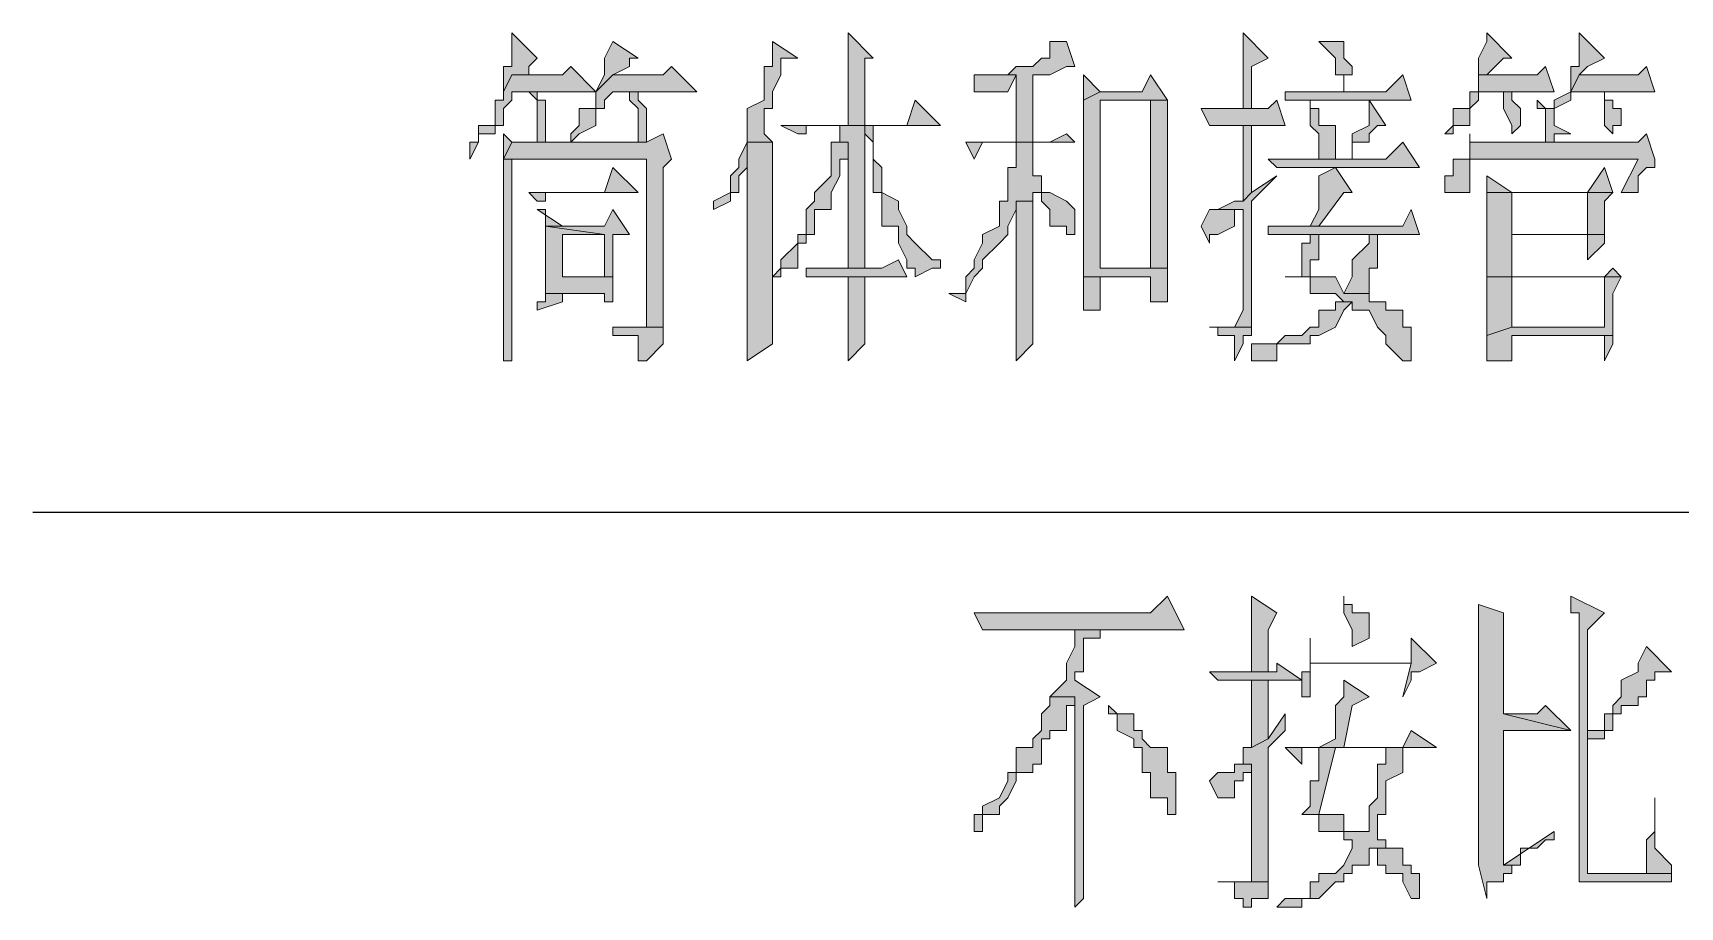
# Model space of a CAD drawing. Header units: millimetres. Extents: x 20 to 821, y 1 to 1134.
# Drawn here: x 305.46 to 340.74, y 102.92 to 121.64 of the extents above; entities that cross this region are included whole.
import ezdxf

# ---------------------------------------------------------------- set-up
doc = ezdxf.new("R2010")
doc.units = ezdxf.units.MM
doc.layers.add('1', color=7, linetype='Continuous')

msp = doc.modelspace()

# ---------------------------------------------------------------- hatches: boundary and pattern name
h = msp.add_hatch(color=0)
h.dxf.hatch_style = 2
h.paths.add_polyline_path([(315.72, 121.641732), (315.72, 120.921732), (315.54, 120.921732), (315.54, 120.381732), (315.72, 120.741732), (316.08, 120.741732), (316.08, 120.921732), (316.26, 121.101732)])
h = msp.add_hatch(color=0)
h.dxf.hatch_style = 2
h.paths.add_polyline_path([(317.88, 121.461732), (317.7, 121.101732), (317.7, 120.741732), (317.52, 120.381732), (317.88, 120.741732), (318.24, 120.921732), (318.24, 121.101732), (318.42, 121.101732)])
h = msp.add_hatch(color=0)
h.dxf.hatch_style = 2
h.paths.add_polyline_path([(321.3, 121.461732), (321.3, 120.921732), (321.12, 120.921732), (321.12, 120.201732), (320.76, 120.021732), (320.76, 119.301732), (320.58, 118.941732), (320.58, 118.761732), (320.4, 118.581732), (320.4, 118.221732), (320.04, 118.041732), (320.04, 117.861732), (320.4, 118.041732), (320.4, 118.221732), (320.58, 118.221732), (320.58, 118.581732), (320.76, 118.761732), (320.76, 119.301732), (321.3, 119.301732), (321.12, 119.481732), (321.12, 120.021732), (321.3, 120.021732), (321.3, 120.381732), (321.48, 120.741732), (321.48, 121.101732), (321.84, 121.101732)])
h = msp.add_hatch(color=0)
h.dxf.hatch_style = 2
h.paths.add_polyline_path([(322.92, 121.641732), (322.92, 119.661732), (323.28, 119.661732), (323.28, 121.101732), (323.46, 121.101732)])
h = msp.add_hatch(color=0)
h.dxf.hatch_style = 2
h.paths.add_polyline_path([(327.6, 121.461732), (327.24, 121.461732), (327.24, 121.101732), (327.06, 121.101732), (326.88, 120.921732), (326.52, 120.921732), (326.34, 120.741732), (325.62, 120.741732), (326.52, 120.741732), (326.52, 119.301732), (326.88, 119.301732), (326.88, 120.741732), (327.06, 120.741732), (327.24, 120.741732), (327.6, 120.921732), (327.78, 120.921732)])
h = msp.add_hatch(color=0)
h.dxf.hatch_style = 2
h.paths.add_polyline_path([(331.38, 121.641732), (331.38, 120.021732), (331.56, 120.021732), (331.56, 120.921732), (331.92, 121.101732)])
h = msp.add_hatch(color=0)
h.dxf.hatch_style = 2
h.paths.add_polyline_path([(333, 121.461732), (333.36, 121.101732), (333.36, 120.741732), (333.54, 120.741732), (333.54, 120.381732), (333.54, 120.741732), (333.72, 120.741732), (333.72, 120.921732), (333.54, 121.101732), (333.54, 121.461732), (333.36, 121.461732)])
h = msp.add_hatch(color=0)
h.dxf.hatch_style = 2
h.paths.add_polyline_path([(336.6, 121.641732), (336.6, 121.461732), (336.42, 121.101732), (336.42, 120.741732), (336.6, 120.741732), (336.96, 121.101732), (337.14, 121.101732)])
h = msp.add_hatch(color=0)
h.dxf.hatch_style = 2
h.paths.add_polyline_path([(338.58, 121.641732), (338.58, 120.921732), (338.4, 120.921732), (338.4, 120.381732), (338.58, 120.741732), (338.76, 120.921732), (339.12, 121.101732)])
h = msp.add_hatch(color=0)
h.dxf.hatch_style = 2
h.paths.add_polyline_path([(316.98, 120.921732), (316.8, 120.741732), (315.72, 120.741732), (315.54, 120.381732), (315.54, 120.201732), (315.36, 120.201732), (315.36, 119.661732), (315, 119.661732), (315, 119.301732), (314.82, 119.301732), (314.82, 118.941732), (315, 119.301732), (315, 119.481732), (315.36, 119.481732), (315.36, 119.661732), (315.54, 119.661732), (315.54, 120.021732), (315.72, 120.201732), (315.72, 120.381732), (317.52, 120.381732)])
h = msp.add_hatch(color=0)
h.dxf.hatch_style = 2
h.paths.add_polyline_path([(319.14, 120.921732), (318.96, 120.741732), (317.88, 120.741732), (317.52, 120.381732), (317.52, 120.021732), (317.16, 120.021732), (317.16, 119.661732), (316.98, 119.481732), (316.98, 119.301732), (317.16, 119.481732), (317.52, 119.661732), (317.52, 120.021732), (317.7, 120.021732), (317.7, 120.201732), (317.88, 120.381732), (318.24, 120.381732), (319.68, 120.381732)])
h = msp.add_hatch(color=0)
h.dxf.hatch_style = 2
h.paths.add_polyline_path([(325.62, 120.741732), (325.62, 120.381732), (325.8, 120.381732), (326.34, 120.381732), (326.52, 120.741732)])
h = msp.add_hatch(color=0)
h.dxf.hatch_style = 2
h.paths.add_polyline_path([(327.96, 120.741732), (327.96, 120.201732), (328.32, 120.381732)])
h = msp.add_hatch(color=0)
h.dxf.hatch_style = 2
h.paths.add_polyline_path([(329.4, 120.741732), (329.22, 120.381732), (328.32, 120.381732), (327.96, 120.201732), (327.96, 116.781732), (327.96, 116.601732), (327.96, 116.421732), (329.4, 116.421732), (329.4, 115.881732), (329.76, 115.881732), (329.76, 116.601732), (328.32, 116.601732), (328.32, 120.201732), (329.4, 120.201732), (329.76, 120.201732)])
h = msp.add_hatch(color=0)
h.dxf.hatch_style = 2
h.paths.add_polyline_path([(334.8, 120.741732), (334.44, 120.381732), (332.28, 120.381732), (332.28, 120.201732), (334.98, 120.201732)])
h = msp.add_hatch(color=0)
h.dxf.hatch_style = 2
h.paths.add_polyline_path([(337.86, 120.921732), (337.68, 120.741732), (336.42, 120.741732), (336.42, 120.381732), (336.24, 120.381732), (336.24, 120.201732), (336.24, 120.021732), (335.88, 120.021732), (335.88, 119.661732), (335.7, 119.481732), (335.88, 119.481732), (335.88, 119.661732), (336.24, 119.661732), (336.24, 120.021732), (336.42, 120.201732), (336.42, 120.381732), (336.6, 120.381732), (338.04, 120.381732)])
h = msp.add_hatch(color=0)
h.dxf.hatch_style = 2
h.paths.add_polyline_path([(340.02, 120.921732), (339.84, 120.741732), (338.58, 120.741732), (338.4, 120.381732), (338.04, 120.201732), (338.04, 120.021732), (338.4, 120.201732), (338.4, 120.381732), (338.58, 120.381732), (340.2, 120.381732)])
h = msp.add_hatch(color=0)
h.dxf.hatch_style = 2
h.paths.add_polyline_path([(316.26, 120.381732), (316.08, 120.381732), (316.26, 120.201732), (316.26, 119.301732), (316.44, 119.301732), (316.44, 120.201732), (316.26, 120.201732)])
h = msp.add_hatch(color=0)
h.dxf.hatch_style = 2
h.paths.add_polyline_path([(318.24, 120.381732), (318.24, 120.201732), (318.42, 120.021732), (318.42, 119.301732), (318.6, 119.301732), (318.6, 120.021732), (318.42, 120.201732), (318.42, 120.381732)])
h = msp.add_hatch(color=0)
h.dxf.hatch_style = 2
h.paths.add_polyline_path([(336.96, 120.381732), (336.96, 120.021732), (337.14, 119.661732), (337.14, 119.481732), (337.32, 119.661732), (337.32, 120.021732), (337.14, 120.201732), (337.14, 120.381732)])
h = msp.add_hatch(color=0)
h.dxf.hatch_style = 2
h.paths.add_polyline_path([(339.12, 120.381732), (338.76, 120.381732), (339.12, 120.381732), (339.12, 119.661732), (339.3, 119.481732), (339.3, 119.661732), (339.48, 119.661732), (339.48, 120.021732), (339.3, 120.021732), (339.3, 120.201732), (339.12, 120.201732)])
h = msp.add_hatch(color=0)
h.dxf.hatch_style = 2
h.paths.add_polyline_path([(324.36, 120.201732), (324.18, 119.661732), (321.48, 119.661732), (321.84, 119.481732), (322.02, 119.481732), (322.02, 119.661732), (324.9, 119.661732)])
h = msp.add_hatch(color=0)
h.dxf.hatch_style = 2
h.paths.add_polyline_path([(329.76, 120.201732), (329.4, 120.201732), (329.4, 116.601732), (328.32, 116.601732), (329.76, 116.601732)])
h = msp.add_hatch(color=0)
h.dxf.hatch_style = 2
h.paths.add_polyline_path([(332.1, 120.201732), (331.92, 120.021732), (330.48, 120.021732), (330.66, 119.661732), (332.28, 119.661732)])
h = msp.add_hatch(color=0)
h.dxf.hatch_style = 2
h.paths.add_polyline_path([(332.82, 120.201732), (332.82, 119.661732), (333, 119.481732), (333, 118.941732), (333.36, 118.941732), (333.36, 119.661732), (333, 119.661732), (333, 120.021732), (332.82, 120.021732)])
h = msp.add_hatch(color=0)
h.dxf.hatch_style = 2
h.paths.add_polyline_path([(334.08, 120.201732), (334.08, 119.661732), (333.72, 119.481732), (333.72, 118.941732), (333.54, 118.941732), (333.72, 118.941732), (333.72, 119.301732), (334.08, 119.301732), (334.08, 119.481732), (334.26, 119.661732), (334.44, 119.661732)])
h = msp.add_hatch(color=0)
h.dxf.hatch_style = 2
h.paths.add_polyline_path([(337.68, 120.201732), (337.68, 120.021732), (337.86, 120.021732), (337.86, 119.301732), (338.04, 119.301732), (338.04, 119.481732), (338.4, 119.481732), (338.04, 119.661732), (338.04, 120.021732), (337.86, 120.021732)])
h = msp.add_hatch(color=0)
h.dxf.hatch_style = 2
h.paths.add_polyline_path([(323.28, 119.661732), (322.74, 119.661732), (322.74, 119.481732), (322.74, 119.301732), (322.92, 119.301732), (322.92, 116.601732), (323.28, 116.601732)])
h = msp.add_hatch(color=0)
h.dxf.hatch_style = 2
h.paths.add_polyline_path([(323.46, 119.661732), (323.28, 119.661732), (323.28, 119.481732), (323.46, 119.301732), (323.46, 118.221732), (323.64, 118.221732), (323.64, 117.501732), (324, 117.501732), (324, 117.141732), (324.18, 116.781732), (324.18, 116.601732), (324.36, 116.601732), (324.36, 116.421732), (324.72, 116.601732), (324.9, 116.601732), (324.9, 116.781732), (324.72, 116.781732), (324.36, 117.141732), (324.18, 117.321732), (324.18, 117.501732), (324, 117.861732), (324, 118.041732), (323.64, 118.221732), (323.64, 118.761732), (323.46, 118.941732)])
h = msp.add_hatch(color=0)
h.dxf.hatch_style = 2
h.paths.add_polyline_path([(331.56, 119.661732), (331.38, 119.661732), (331.38, 118.041732), (331.56, 118.221732)])
h = msp.add_hatch(color=0)
h.dxf.hatch_style = 2
h.paths.add_polyline_path([(315.54, 119.481732), (315.54, 118.941732), (315.72, 119.301732)])
h = msp.add_hatch(color=0)
h.dxf.hatch_style = 2
h.paths.add_polyline_path([(318.96, 119.481732), (318.6, 119.301732), (315.72, 119.301732), (315.54, 118.941732), (318.6, 118.941732), (318.6, 115.701732), (318.6, 115.341732), (318.42, 115.341732), (318.96, 115.341732), (318.96, 118.761732), (319.14, 118.941732)])
h = msp.add_hatch(color=0)
h.dxf.hatch_style = 2
h.paths.add_polyline_path([(321.3, 119.301732), (320.76, 119.301732), (320.76, 116.061732), (320.76, 114.621732), (321.3, 114.981732)])
h = msp.add_hatch(color=0)
h.dxf.hatch_style = 2
h.paths.add_polyline_path([(322.74, 119.301732), (322.56, 119.301732), (322.56, 118.941732), (322.56, 118.581732), (322.2, 118.221732), (322.2, 118.041732), (322.02, 117.861732), (322.02, 117.321732), (321.84, 117.321732), (321.84, 117.141732), (321.48, 116.781732), (321.48, 116.601732), (321.3, 116.421732), (321.48, 116.421732), (321.48, 116.601732), (321.84, 116.601732), (321.84, 117.141732), (322.02, 117.141732), (322.02, 117.321732), (322.2, 117.321732), (322.2, 117.861732), (322.56, 117.861732), (322.56, 118.221732), (322.74, 118.581732), (322.74, 118.941732), (322.92, 118.941732), (322.92, 119.301732)])
h = msp.add_hatch(color=0)
h.dxf.hatch_style = 2
h.paths.add_polyline_path([(326.88, 119.301732), (326.52, 119.301732), (326.52, 118.941732), (326.52, 118.761732), (326.34, 118.761732), (326.34, 118.041732), (326.16, 118.041732), (326.16, 117.501732), (325.8, 117.321732), (325.8, 117.141732), (325.62, 116.781732), (325.62, 116.601732), (325.44, 116.421732), (325.44, 116.061732), (325.08, 116.061732), (325.44, 115.881732), (325.44, 116.061732), (325.62, 116.421732), (325.8, 116.601732), (325.8, 116.781732), (326.16, 117.141732), (326.34, 117.321732), (326.34, 117.501732), (326.52, 117.861732), (326.52, 118.041732), (326.88, 118.041732), (326.88, 118.221732), (327.06, 118.221732), (327.06, 118.581732), (326.88, 118.581732)])
h = msp.add_hatch(color=0)
h.dxf.hatch_style = 2
h.paths.add_polyline_path([(327.6, 119.481732), (327.24, 119.301732), (325.44, 119.301732), (325.62, 118.941732), (325.8, 119.301732), (327.78, 119.301732)])
h = msp.add_hatch(color=0)
h.dxf.hatch_style = 2
h.paths.add_polyline_path([(334.8, 119.301732), (334.44, 118.941732), (331.92, 118.941732), (332.1, 118.761732), (335.16, 118.761732)])
h = msp.add_hatch(color=0)
h.dxf.hatch_style = 2
h.paths.add_polyline_path([(336.24, 119.481732), (336.24, 118.941732), (336.24, 119.301732)])
h = msp.add_hatch(color=0)
h.dxf.hatch_style = 2
h.paths.add_polyline_path([(340.02, 119.481732), (339.84, 119.301732), (336.24, 119.301732), (336.24, 118.941732), (339.84, 118.941732), (339.48, 118.221732), (339.84, 118.221732), (339.84, 118.581732), (340.02, 118.761732), (340.2, 118.761732), (340.2, 118.941732)])
h = msp.add_hatch(color=0)
h.dxf.hatch_style = 2
h.paths.add_polyline_path([(315.54, 118.941732), (315.54, 114.621732), (315.72, 114.621732), (315.72, 118.941732), (318.6, 118.941732)])
h = msp.add_hatch(color=0)
h.dxf.hatch_style = 2
h.paths.add_polyline_path([(336.24, 118.941732), (335.88, 118.941732), (335.88, 118.761732), (335.88, 118.581732), (335.7, 118.581732), (335.7, 118.221732), (335.88, 118.221732), (336.24, 118.221732), (336.24, 118.581732), (336.24, 118.941732), (339.84, 118.941732)])
h = msp.add_hatch(color=0)
h.dxf.hatch_style = 2
h.paths.add_polyline_path([(317.88, 118.761732), (317.7, 118.221732), (316.08, 118.221732), (316.26, 118.041732), (316.44, 118.041732), (316.44, 118.221732), (318.42, 118.221732)])
h = msp.add_hatch(color=0)
h.dxf.hatch_style = 2
h.paths.add_polyline_path([(332.1, 118.581732), (331.56, 118.221732), (331.38, 118.041732), (331.2, 118.041732), (330.84, 117.861732), (330.66, 117.861732), (331.38, 117.861732), (331.38, 115.701732), (331.2, 115.341732), (331.56, 115.341732), (331.56, 115.701732), (331.56, 118.041732)])
h = msp.add_hatch(color=0)
h.dxf.hatch_style = 2
h.paths.add_polyline_path([(333.36, 118.761732), (333, 118.581732), (333, 117.861732), (332.82, 117.501732), (333, 117.501732), (333.54, 118.221732), (333.72, 118.221732)])
h = msp.add_hatch(color=0)
h.dxf.hatch_style = 2
h.paths.add_polyline_path([(339.12, 118.761732), (338.76, 118.221732), (336.6, 118.221732), (336.6, 118.041732), (336.6, 116.421732), (339.12, 116.421732), (339.12, 115.341732), (337.14, 115.341732), (336.6, 115.161732), (336.6, 114.621732), (337.14, 114.621732), (337.14, 115.161732), (339.12, 115.161732), (339.3, 115.161732), (339.3, 115.341732), (339.3, 116.061732), (339.48, 116.421732), (337.14, 116.421732), (337.14, 117.321732), (339.12, 117.321732), (337.14, 117.321732), (337.14, 118.221732), (338.76, 118.221732), (339.3, 118.221732)])
h = msp.add_hatch(color=0)
h.dxf.hatch_style = 2
h.paths.add_polyline_path([(336.6, 118.581732), (336.6, 118.221732), (337.14, 118.221732)])
h = msp.add_hatch(color=0)
h.dxf.hatch_style = 2
h.paths.add_polyline_path([(327.06, 118.221732), (326.88, 118.221732), (327.06, 118.221732), (327.06, 118.041732), (327.24, 117.861732), (327.24, 117.501732), (327.6, 117.501732), (327.6, 117.321732), (327.78, 117.321732), (327.78, 117.861732), (327.6, 118.041732), (327.24, 118.221732)])
h = msp.add_hatch(color=0)
h.dxf.hatch_style = 2
h.paths.add_polyline_path([(339.3, 118.221732), (338.76, 118.221732), (338.76, 117.321732), (337.14, 117.321732), (339.12, 117.321732), (339.12, 118.041732)])
h = msp.add_hatch(color=0)
h.dxf.hatch_style = 2
h.paths.add_polyline_path([(316.26, 117.861732), (316.44, 117.861732), (316.44, 117.501732), (316.8, 117.501732)])
h = msp.add_hatch(color=0)
h.dxf.hatch_style = 2
h.paths.add_polyline_path([(317.88, 117.861732), (317.7, 117.501732), (316.44, 117.501732), (317.7, 117.321732), (317.7, 116.421732), (316.8, 116.421732), (317.88, 116.421732), (317.88, 117.321732), (318.24, 117.321732)])
h = msp.add_hatch(color=0)
h.dxf.hatch_style = 2
h.paths.add_polyline_path([(326.88, 118.041732), (326.52, 118.041732), (326.52, 117.861732), (326.52, 114.621732), (326.88, 114.981732), (326.88, 115.161732), (326.88, 115.341732)])
h = msp.add_hatch(color=0)
h.dxf.hatch_style = 2
h.paths.add_polyline_path([(330.66, 117.861732), (330.48, 117.501732), (330.66, 117.141732), (330.66, 117.321732), (330.84, 117.321732), (331.2, 117.501732), (331.2, 117.861732), (331.38, 117.861732)])
h = msp.add_hatch(color=0)
h.dxf.hatch_style = 2
h.paths.add_polyline_path([(334.98, 117.861732), (334.8, 117.501732), (331.92, 117.501732), (331.92, 117.321732), (335.16, 117.321732)])
h = msp.add_hatch(color=0)
h.dxf.hatch_style = 2
h.paths.add_polyline_path([(316.44, 117.501732), (316.44, 116.061732), (317.7, 116.061732), (317.7, 115.881732), (317.88, 115.881732), (317.88, 116.421732), (316.8, 116.421732), (316.8, 117.321732), (317.7, 117.321732)])
h = msp.add_hatch(color=0)
h.dxf.hatch_style = 2
h.paths.add_polyline_path([(332.82, 117.321732), (332.82, 117.141732), (332.64, 117.141732), (332.64, 116.421732), (332.28, 116.421732), (332.82, 116.421732), (332.82, 116.061732), (333.36, 116.061732), (333.54, 115.881732), (333.36, 115.881732), (333.72, 115.881732), (333.72, 115.701732), (334.08, 115.701732), (334.26, 115.341732), (334.44, 115.161732), (334.44, 114.981732), (334.8, 114.621732), (334.98, 114.621732), (334.98, 114.981732), (334.98, 115.341732), (334.8, 115.341732), (334.8, 115.701732), (334.44, 115.701732), (334.44, 115.881732), (334.26, 115.881732), (334.08, 115.881732), (334.08, 116.061732), (333.72, 116.061732), (334.08, 116.061732), (333.54, 116.061732), (333.36, 116.421732), (332.82, 116.421732), (332.82, 116.601732), (332.82, 116.781732), (333, 116.781732), (333, 117.321732), (334.08, 117.321732)])
h = msp.add_hatch(color=0)
h.dxf.hatch_style = 2
h.paths.add_polyline_path([(334.26, 117.321732), (332.82, 117.321732), (334.08, 117.321732), (334.08, 117.141732), (333.72, 116.781732), (333.72, 116.421732), (333.54, 116.061732), (334.08, 116.061732), (334.08, 116.421732), (334.08, 116.601732), (334.26, 116.601732)])
h = msp.add_hatch(color=0)
h.dxf.hatch_style = 2
h.paths.add_polyline_path([(339.12, 117.321732), (338.76, 117.321732), (338.76, 116.781732), (339.12, 117.141732)])
h = msp.add_hatch(color=0)
h.dxf.hatch_style = 2
h.paths.add_polyline_path([(324, 116.781732), (323.64, 116.601732), (322.02, 116.601732), (322.02, 116.421732), (324.18, 116.421732)])
h = msp.add_hatch(color=0)
h.dxf.hatch_style = 2
h.paths.add_polyline_path([(339.3, 116.601732), (339.12, 116.421732), (337.14, 116.421732), (339.48, 116.421732)])
h = msp.add_hatch(color=0)
h.dxf.hatch_style = 2
h.paths.add_polyline_path([(323.28, 116.421732), (322.92, 116.421732), (322.92, 116.061732), (322.92, 114.621732), (323.28, 114.981732)])
h = msp.add_hatch(color=0)
h.dxf.hatch_style = 2
h.paths.add_polyline_path([(327.96, 116.421732), (327.96, 115.701732), (328.32, 115.701732), (328.32, 116.421732), (329.4, 116.421732)])
h = msp.add_hatch(color=0)
h.dxf.hatch_style = 2
h.paths.add_polyline_path([(336.6, 116.421732), (336.6, 115.161732), (337.14, 115.341732), (337.14, 116.421732), (339.12, 116.421732)])
h = msp.add_hatch(color=0)
h.dxf.hatch_style = 2
h.paths.add_polyline_path([(316.44, 116.061732), (316.44, 115.881732), (316.26, 115.881732), (316.26, 115.701732), (316.8, 115.881732), (316.8, 116.061732), (317.7, 116.061732)])
h = msp.add_hatch(color=0)
h.dxf.hatch_style = 2
h.paths.add_polyline_path([(333.36, 115.881732), (333.36, 115.701732), (333, 115.701732), (333, 115.341732), (332.82, 115.341732), (332.64, 115.161732), (332.28, 115.161732), (332.1, 114.981732), (331.56, 114.981732), (331.56, 114.621732), (332.1, 114.621732), (332.1, 114.981732), (332.28, 114.981732), (332.64, 114.981732), (332.82, 114.981732), (332.82, 115.161732), (333, 115.161732), (333.36, 115.341732), (333.54, 115.701732), (333.72, 115.881732)])
h = msp.add_hatch(color=0)
h.dxf.hatch_style = 2
h.paths.add_polyline_path([(317.88, 115.341732), (317.88, 115.161732), (318.24, 115.161732), (318.42, 115.161732), (318.42, 114.981732), (318.42, 114.621732), (318.6, 114.621732), (318.96, 114.981732), (318.96, 115.341732), (318.42, 115.341732)])
h = msp.add_hatch(color=0)
h.dxf.hatch_style = 2
h.paths.add_polyline_path([(330.66, 115.341732), (330.84, 115.341732), (330.84, 115.161732), (331.2, 115.161732), (331.2, 114.981732), (331.2, 114.621732), (331.38, 114.981732), (331.38, 115.161732), (331.56, 115.161732), (331.56, 115.341732), (331.2, 115.341732)])
h = msp.add_hatch(color=0)
h.dxf.hatch_style = 2
h.paths.add_polyline_path([(339.3, 115.161732), (339.12, 115.161732), (339.12, 114.621732), (339.3, 114.981732)])
h = msp.add_hatch(color=0)
h.dxf.hatch_style = 2
h.paths.add_polyline_path([(329.76, 109.581732), (329.4, 109.221732), (325.62, 109.221732), (325.8, 108.861732), (330.12, 108.861732)])
h = msp.add_hatch(color=0)
h.dxf.hatch_style = 2
h.paths.add_polyline_path([(331.56, 109.581732), (331.56, 107.961732), (331.92, 107.961732), (331.92, 108.861732), (332.1, 109.221732)])
h = msp.add_hatch(color=0)
h.dxf.hatch_style = 2
h.paths.add_polyline_path([(333.54, 109.581732), (333.54, 109.221732), (333.72, 108.861732), (333.72, 108.501732), (334.08, 108.681732), (334.08, 109.221732), (333.72, 109.221732), (333.72, 109.401732), (333.54, 109.401732)])
h = msp.add_hatch(color=0)
h.dxf.hatch_style = 2
h.paths.add_polyline_path([(336.42, 109.401732), (336.42, 103.821732), (336.6, 103.101732), (336.6, 103.461732), (336.96, 103.461732), (336.96, 103.641732), (337.14, 103.641732), (337.14, 103.821732), (337.32, 103.821732), (336.96, 103.821732), (336.96, 106.701732), (338.4, 106.701732), (336.96, 107.061732), (336.96, 109.221732)])
h = msp.add_hatch(color=0)
h.dxf.hatch_style = 2
h.paths.add_polyline_path([(338.4, 109.581732), (338.4, 109.221732), (338.58, 109.221732), (338.58, 103.461732), (338.76, 103.461732), (340.56, 103.461732), (340.56, 103.641732), (339.12, 103.641732), (338.76, 103.641732), (338.76, 103.821732), (338.76, 108.861732), (339.12, 109.221732)])
h = msp.add_hatch(color=0)
h.dxf.hatch_style = 2
h.paths.add_polyline_path([(328.32, 108.861732), (327.78, 108.861732), (327.78, 108.681732), (327.78, 108.501732), (327.6, 108.141732), (327.6, 107.781732), (327.24, 107.421732), (327.78, 107.421732), (327.78, 104.901732), (327.78, 102.921732), (327.96, 103.101732), (327.96, 107.241732), (328.32, 107.421732), (327.78, 107.781732), (327.78, 107.961732), (327.96, 107.961732), (327.96, 108.681732), (328.32, 108.681732)])
h = msp.add_hatch(color=0)
h.dxf.hatch_style = 2
h.paths.add_polyline_path([(334.98, 108.681732), (334.98, 108.141732), (332.82, 108.141732), (334.98, 108.141732), (334.8, 107.421732), (334.98, 107.781732), (334.98, 107.961732), (335.16, 107.961732), (335.52, 108.141732)])
h = msp.add_hatch(color=0)
h.dxf.hatch_style = 2
h.paths.add_polyline_path([(332.82, 108.681732), (332.82, 108.141732)])
h = msp.add_hatch(color=0)
h.dxf.hatch_style = 2
h.paths.add_polyline_path([(340.02, 108.501732), (339.84, 108.141732), (339.84, 107.961732), (339.48, 107.781732), (339.48, 107.421732), (339.3, 107.241732), (339.3, 107.061732), (339.12, 107.061732), (339.12, 106.701732), (338.76, 106.701732), (338.76, 106.521732), (339.12, 106.521732), (339.12, 106.701732), (339.3, 106.701732), (339.3, 107.061732), (339.48, 107.061732), (339.48, 107.241732), (339.84, 107.241732), (339.84, 107.421732), (340.02, 107.421732), (340.02, 107.781732), (340.2, 107.781732), (340.2, 107.961732), (340.56, 107.961732)])
h = msp.add_hatch(color=0)
h.dxf.hatch_style = 2
h.paths.add_polyline_path([(332.1, 108.141732), (332.1, 107.961732), (331.92, 107.961732), (330.66, 107.961732), (330.84, 107.781732), (332.64, 107.781732)])
h = msp.add_hatch(color=0)
h.dxf.hatch_style = 2
h.paths.add_polyline_path([(332.82, 108.141732), (332.82, 107.961732), (332.64, 107.961732), (332.64, 107.421732), (332.82, 107.421732), (332.82, 108.141732), (334.98, 108.141732)])
h = msp.add_hatch(color=0)
h.dxf.hatch_style = 2
h.paths.add_polyline_path([(331.92, 107.781732), (331.56, 107.781732), (331.56, 106.341732), (331.92, 106.521732)])
h = msp.add_hatch(color=0)
h.dxf.hatch_style = 2
h.paths.add_polyline_path([(333.54, 107.781732), (333.54, 107.421732), (333.36, 107.241732), (333.36, 106.521732), (333, 106.341732), (333.54, 106.341732), (333.72, 107.241732), (334.08, 107.421732)])
h = msp.add_hatch(color=0)
h.dxf.hatch_style = 2
h.paths.add_polyline_path([(327.24, 107.421732), (327.24, 107.241732), (327.06, 107.061732), (327.06, 106.701732), (326.88, 106.521732), (326.88, 106.341732), (326.52, 106.341732), (326.52, 105.801732), (326.34, 105.801732), (326.34, 105.621732), (326.16, 105.261732), (325.8, 105.081732), (325.8, 104.901732), (325.62, 104.901732), (325.62, 104.541732), (325.8, 104.541732), (325.8, 104.901732), (326.16, 104.901732), (326.16, 105.081732), (326.34, 105.261732), (326.52, 105.621732), (326.52, 105.801732), (326.88, 105.801732), (326.88, 105.981732), (327.06, 105.981732), (327.06, 106.521732), (327.24, 106.521732), (327.24, 106.701732), (327.6, 106.701732), (327.6, 107.241732), (327.78, 107.241732), (327.78, 107.421732)])
h = msp.add_hatch(color=0)
h.dxf.hatch_style = 2
h.paths.add_polyline_path([(328.5, 107.241732), (328.5, 107.061732), (328.68, 107.061732), (328.68, 106.701732), (329.04, 106.521732), (329.04, 106.341732), (329.22, 106.341732), (329.22, 105.801732), (329.4, 105.801732), (329.4, 105.261732), (329.76, 105.261732), (329.76, 104.901732), (329.94, 104.901732), (329.94, 105.081732), (329.94, 105.261732), (329.94, 105.801732), (329.76, 105.801732), (329.76, 106.341732), (329.4, 106.341732), (329.22, 106.521732), (329.22, 106.701732), (329.04, 106.701732), (329.04, 107.061732), (328.68, 107.061732)])
h = msp.add_hatch(color=0)
h.dxf.hatch_style = 2
h.paths.add_polyline_path([(332.28, 107.061732), (331.92, 106.521732), (331.56, 106.341732), (331.38, 106.341732), (331.38, 105.981732), (331.2, 105.981732), (331.56, 105.981732), (331.56, 103.461732), (331.38, 103.461732), (331.92, 103.461732), (331.92, 103.641732), (331.92, 106.341732), (332.28, 106.701732)])
h = msp.add_hatch(color=0)
h.dxf.hatch_style = 2
h.paths.add_polyline_path([(337.86, 107.241732), (337.68, 107.061732), (336.96, 107.061732), (338.4, 106.701732)])
h = msp.add_hatch(color=0)
h.dxf.hatch_style = 2
h.paths.add_polyline_path([(334.98, 106.701732), (334.8, 106.341732), (332.28, 106.341732), (332.64, 105.981732), (332.64, 106.341732), (333, 106.341732), (335.52, 106.341732)])
h = msp.add_hatch(color=0)
h.dxf.hatch_style = 2
h.paths.add_polyline_path([(334.8, 106.341732), (334.44, 106.341732), (334.44, 105.981732), (334.26, 105.981732), (334.26, 105.801732), (334.26, 105.261732), (334.08, 105.081732), (334.08, 104.541732), (333.54, 104.541732), (333.54, 104.361732), (333.72, 104.361732), (333.72, 104.181732), (333.54, 103.821732), (333.36, 103.641732), (333, 103.641732), (333, 103.461732), (332.82, 103.461732), (332.82, 103.101732), (332.28, 103.101732), (332.1, 102.921732), (332.64, 102.921732), (332.64, 103.101732), (333, 103.101732), (333.36, 103.461732), (333.54, 103.461732), (333.54, 103.641732), (333.72, 103.641732), (333.72, 103.821732), (334.08, 103.821732), (334.08, 104.181732), (334.44, 104.181732), (334.44, 104.361732), (334.26, 104.361732), (334.26, 104.541732), (334.26, 104.901732), (334.44, 104.901732), (334.44, 105.621732), (334.8, 105.801732)])
h = msp.add_hatch(color=0)
h.dxf.hatch_style = 2
h.paths.add_polyline_path([(333.36, 106.341732), (333, 106.341732), (333, 105.981732), (333, 105.621732), (332.82, 105.621732), (332.82, 105.081732), (332.64, 104.901732), (333, 104.901732), (333, 104.541732), (334.08, 104.541732), (333.72, 104.541732), (333.54, 104.541732), (333.54, 104.901732), (333.36, 104.901732), (333, 104.901732)])
h = msp.add_hatch(color=0)
h.dxf.hatch_style = 2
h.paths.add_polyline_path([(331.2, 105.981732), (331.2, 105.801732), (330.84, 105.801732), (330.66, 105.621732), (330.84, 105.261732), (331.2, 105.261732), (331.2, 105.621732), (331.38, 105.621732), (331.38, 105.801732), (331.56, 105.801732), (331.56, 105.981732)])
h = msp.add_hatch(color=0)
h.dxf.hatch_style = 2
h.paths.add_polyline_path([(340.2, 105.261732), (340.2, 104.541732), (340.02, 104.361732), (340.02, 103.641732), (339.84, 103.641732), (339.12, 103.641732), (340.56, 103.641732), (340.56, 103.821732), (340.2, 104.181732), (340.2, 104.901732), (340.2, 105.081732)])
h = msp.add_hatch(color=0)
h.dxf.hatch_style = 2
h.paths.add_polyline_path([(338.04, 104.541732), (336.96, 103.821732), (337.32, 103.821732), (337.32, 104.181732), (337.68, 104.181732), (337.86, 104.361732), (338.04, 104.361732)])
h = msp.add_hatch(color=0)
h.dxf.hatch_style = 2
h.paths.add_polyline_path([(334.44, 104.181732), (334.08, 104.181732), (334.26, 104.181732), (334.26, 103.821732), (334.44, 103.821732), (334.44, 103.641732), (334.8, 103.641732), (334.8, 103.461732), (334.98, 103.101732), (335.16, 103.101732), (335.16, 103.461732), (335.16, 103.641732), (334.98, 103.641732), (334.98, 103.821732), (334.8, 103.821732), (334.8, 104.181732)])
h = msp.add_hatch(color=0)
h.dxf.hatch_style = 2
h.paths.add_polyline_path([(330.84, 103.461732), (331.2, 103.461732), (331.2, 103.101732), (331.38, 103.101732), (331.38, 102.921732), (331.56, 102.921732), (331.56, 103.101732), (331.92, 103.101732), (331.92, 103.461732)])

# ---------------------------------------------------------------- linework, layer by layer
at = {"layer": '1', "color": 0, "lineweight": 5}
for points in [[(315.72, 121.641732), (315.72, 120.921732), (315.54, 120.921732), (315.54, 120.381732), (315.72, 120.741732), (316.08, 120.741732), (316.08, 120.921732), (316.26, 121.101732), (315.72, 121.641732)], [(317.88, 121.461732), (317.7, 121.101732), (317.7, 120.741732), (317.52, 120.381732), (317.88, 120.741732), (318.24, 120.921732), (318.24, 121.101732), (318.42, 121.101732), (317.88, 121.461732)], [(321.3, 121.461732), (321.3, 120.921732), (321.12, 120.921732), (321.12, 120.201732), (320.76, 120.021732), (320.76, 119.301732), (320.58, 118.941732), (320.58, 118.761732), (320.4, 118.581732), (320.4, 118.221732), (320.04, 118.041732), (320.04, 117.861732), (320.04, 117.861732), (320.4, 118.041732), (320.4, 118.221732), (320.58, 118.221732), (320.58, 118.581732), (320.76, 118.761732), (320.76, 119.301732), (321.3, 119.301732), (321.12, 119.481732), (321.12, 120.021732), (321.3, 120.021732), (321.3, 120.381732), (321.48, 120.741732), (321.48, 121.101732), (321.84, 121.101732), (321.3, 121.461732)], [(322.92, 121.641732), (322.92, 119.661732), (323.28, 119.661732), (323.28, 121.101732), (323.46, 121.101732), (322.92, 121.641732)], [(327.6, 121.461732), (327.24, 121.461732), (327.24, 121.101732), (327.06, 121.101732), (326.88, 120.921732), (326.52, 120.921732), (326.34, 120.741732), (325.62, 120.741732), (326.52, 120.741732), (326.52, 119.301732), (326.88, 119.301732), (326.88, 120.741732), (327.06, 120.741732), (327.24, 120.741732), (327.24, 120.741732), (327.6, 120.921732), (327.78, 120.921732), (327.6, 121.461732)], [(331.38, 121.641732), (331.38, 120.021732), (331.56, 120.021732), (331.56, 120.921732), (331.92, 121.101732), (331.38, 121.641732)], [(333, 121.461732), (333.36, 121.101732), (333.36, 120.741732), (333.54, 120.741732), (333.54, 120.381732), (333.54, 120.741732), (333.72, 120.741732), (333.72, 120.921732), (333.54, 121.101732), (333.54, 121.461732), (333.36, 121.461732), (333, 121.461732)], [(336.6, 121.641732), (336.6, 121.461732), (336.42, 121.101732), (336.42, 120.741732), (336.6, 120.741732), (336.96, 121.101732), (337.14, 121.101732), (336.6, 121.641732)], [(338.58, 121.641732), (338.58, 120.921732), (338.4, 120.921732), (338.4, 120.381732), (338.58, 120.741732), (338.76, 120.921732), (339.12, 121.101732), (338.58, 121.641732)], [(316.98, 120.921732), (316.8, 120.741732), (315.72, 120.741732), (315.54, 120.381732), (315.54, 120.201732), (315.36, 120.201732), (315.36, 119.661732), (315, 119.661732), (315, 119.301732), (314.82, 119.301732), (314.82, 118.941732), (315, 119.301732), (315, 119.481732), (315.36, 119.481732), (315.36, 119.661732), (315.54, 119.661732), (315.54, 120.021732), (315.72, 120.201732), (315.72, 120.381732), (317.52, 120.381732), (316.98, 120.921732)], [(319.14, 120.921732), (318.96, 120.741732), (317.88, 120.741732), (317.52, 120.381732), (317.52, 120.021732), (317.16, 120.021732), (317.16, 119.661732), (316.98, 119.481732), (316.98, 119.301732), (317.16, 119.481732), (317.52, 119.661732), (317.52, 120.021732), (317.7, 120.021732), (317.7, 120.201732), (317.88, 120.381732), (318.24, 120.381732), (319.68, 120.381732), (319.14, 120.921732)], [(325.62, 120.741732), (325.62, 120.381732), (325.8, 120.381732), (326.34, 120.381732), (326.52, 120.741732), (325.62, 120.741732)], [(327.96, 120.741732), (327.96, 120.201732), (328.32, 120.381732), (327.96, 120.741732)], [(329.4, 120.741732), (329.22, 120.381732), (328.32, 120.381732), (327.96, 120.201732), (327.96, 116.781732), (327.96, 116.601732), (327.96, 116.421732), (329.4, 116.421732), (329.4, 115.881732), (329.76, 115.881732), (329.76, 116.601732), (328.32, 116.601732), (328.32, 120.201732), (329.4, 120.201732), (329.76, 120.201732), (329.4, 120.741732)], [(334.8, 120.741732), (334.44, 120.381732), (332.28, 120.381732), (332.28, 120.201732), (334.98, 120.201732), (334.8, 120.741732)], [(337.86, 120.921732), (337.68, 120.741732), (336.42, 120.741732), (336.42, 120.381732), (336.24, 120.381732), (336.24, 120.201732), (336.24, 120.021732), (335.88, 120.021732), (335.88, 119.661732), (335.7, 119.481732), (335.88, 119.481732), (335.88, 119.661732), (336.24, 119.661732), (336.24, 120.021732), (336.42, 120.201732), (336.42, 120.381732), (336.6, 120.381732), (338.04, 120.381732), (337.86, 120.921732)], [(340.02, 120.921732), (339.84, 120.741732), (338.58, 120.741732), (338.4, 120.381732), (338.04, 120.201732), (338.04, 120.021732), (338.4, 120.201732), (338.4, 120.381732), (338.58, 120.381732), (340.2, 120.381732), (340.02, 120.921732)], [(316.26, 120.381732), (316.08, 120.381732), (316.26, 120.201732), (316.26, 119.301732), (316.44, 119.301732), (316.44, 120.201732), (316.26, 120.201732), (316.26, 120.381732)], [(318.24, 120.381732), (318.24, 120.201732), (318.42, 120.021732), (318.42, 119.301732), (318.6, 119.301732), (318.6, 120.021732), (318.42, 120.201732), (318.42, 120.381732), (318.24, 120.381732)], [(336.96, 120.381732), (336.96, 120.021732), (337.14, 119.661732), (337.14, 119.481732), (337.32, 119.661732), (337.32, 120.021732), (337.14, 120.201732), (337.14, 120.381732), (336.96, 120.381732)], [(339.12, 120.381732), (338.76, 120.381732), (339.12, 120.381732), (339.12, 119.661732), (339.3, 119.481732), (339.3, 119.661732), (339.48, 119.661732), (339.48, 120.021732), (339.3, 120.021732), (339.3, 120.201732), (339.12, 120.201732), (339.12, 120.381732)], [(324.36, 120.201732), (324.18, 119.661732), (321.48, 119.661732), (321.84, 119.481732), (322.02, 119.481732), (322.02, 119.661732), (324.9, 119.661732), (324.36, 120.201732)], [(329.76, 120.201732), (329.4, 120.201732), (329.4, 116.601732), (328.32, 116.601732), (329.76, 116.601732), (329.76, 120.201732)], [(332.1, 120.201732), (331.92, 120.021732), (330.48, 120.021732), (330.66, 119.661732), (332.28, 119.661732), (332.1, 120.201732)], [(332.82, 120.201732), (332.82, 119.661732), (333, 119.481732), (333, 118.941732), (333.36, 118.941732), (333.36, 119.661732), (333, 119.661732), (333, 120.021732), (332.82, 120.021732), (332.82, 120.201732)], [(334.08, 120.201732), (334.08, 119.661732), (333.72, 119.481732), (333.72, 118.941732), (333.54, 118.941732), (333.72, 118.941732), (333.72, 119.301732), (334.08, 119.301732), (334.08, 119.481732), (334.26, 119.661732), (334.44, 119.661732), (334.08, 120.201732)], [(337.68, 120.201732), (337.68, 120.021732), (337.86, 120.021732), (337.86, 119.301732), (338.04, 119.301732), (338.04, 119.481732), (338.4, 119.481732), (338.04, 119.661732), (338.04, 120.021732), (337.86, 120.021732), (337.68, 120.201732)], [(323.28, 119.661732), (322.74, 119.661732), (322.74, 119.481732), (322.74, 119.301732), (322.92, 119.301732), (322.92, 116.601732), (323.28, 116.601732), (323.28, 119.661732)], [(323.46, 119.661732), (323.28, 119.661732), (323.28, 119.481732), (323.46, 119.301732), (323.46, 118.221732), (323.64, 118.221732), (323.64, 117.501732), (324, 117.501732), (324, 117.141732), (324.18, 116.781732), (324.18, 116.601732), (324.36, 116.601732), (324.36, 116.421732), (324.72, 116.601732), (324.9, 116.601732), (324.9, 116.781732), (324.72, 116.781732), (324.36, 117.141732), (324.18, 117.321732), (324.18, 117.501732), (324, 117.861732), (324, 118.041732), (323.64, 118.221732), (323.64, 118.761732), (323.46, 118.941732), (323.46, 119.661732)], [(331.56, 119.661732), (331.38, 119.661732), (331.38, 118.041732), (331.56, 118.221732), (331.56, 119.661732)], [(315.54, 119.481732), (315.54, 118.941732), (315.72, 119.301732), (315.54, 119.481732)], [(318.96, 119.481732), (318.6, 119.301732), (315.72, 119.301732), (315.54, 118.941732), (318.6, 118.941732), (318.6, 115.701732), (318.6, 115.341732), (318.42, 115.341732), (318.96, 115.341732), (318.96, 118.761732), (319.14, 118.941732), (318.96, 119.481732)], [(321.3, 119.301732), (320.76, 119.301732), (320.76, 116.061732), (320.76, 114.621732), (321.3, 114.981732), (321.3, 119.301732)], [(322.74, 119.301732), (322.56, 119.301732), (322.56, 118.941732), (322.56, 118.581732), (322.2, 118.221732), (322.2, 118.041732), (322.02, 117.861732), (322.02, 117.321732), (321.84, 117.321732), (321.84, 117.141732), (321.48, 116.781732), (321.48, 116.601732), (321.3, 116.421732), (321.48, 116.421732), (321.48, 116.421732), (321.48, 116.601732), (321.84, 116.601732), (321.84, 117.141732), (322.02, 117.141732), (322.02, 117.321732), (322.2, 117.321732), (322.2, 117.861732), (322.56, 117.861732), (322.56, 118.221732), (322.74, 118.581732), (322.74, 118.941732), (322.92, 118.941732), (322.92, 119.301732), (322.74, 119.301732)], [(326.88, 119.301732), (326.52, 119.301732), (326.52, 118.941732), (326.52, 118.761732), (326.34, 118.761732), (326.34, 118.041732), (326.16, 118.041732), (326.16, 117.501732), (325.8, 117.321732), (325.8, 117.141732), (325.62, 116.781732), (325.62, 116.601732), (325.44, 116.421732), (325.44, 116.061732), (325.08, 116.061732), (325.44, 115.881732), (325.44, 116.061732), (325.62, 116.421732), (325.8, 116.601732), (325.8, 116.781732), (326.16, 117.141732), (326.34, 117.321732), (326.34, 117.501732), (326.52, 117.861732), (326.52, 118.041732), (326.88, 118.041732), (326.88, 118.221732), (327.06, 118.221732), (327.06, 118.581732), (326.88, 118.581732), (326.88, 119.301732)], [(327.6, 119.481732), (327.24, 119.301732), (325.44, 119.301732), (325.62, 118.941732), (325.8, 119.301732), (327.78, 119.301732), (327.6, 119.481732)], [(334.8, 119.301732), (334.44, 118.941732), (331.92, 118.941732), (332.1, 118.761732), (335.16, 118.761732), (334.8, 119.301732)], [(336.24, 119.481732), (336.24, 118.941732), (336.24, 119.301732), (336.24, 119.481732)], [(340.02, 119.481732), (339.84, 119.301732), (336.24, 119.301732), (336.24, 118.941732), (339.84, 118.941732), (339.48, 118.221732), (339.84, 118.221732), (339.84, 118.581732), (340.02, 118.761732), (340.2, 118.761732), (340.2, 118.941732), (340.02, 119.481732)], [(315.54, 118.941732), (315.54, 114.621732), (315.54, 114.621732), (315.72, 114.621732), (315.72, 118.941732), (318.6, 118.941732), (315.54, 118.941732)], [(336.24, 118.941732), (335.88, 118.941732), (335.88, 118.761732), (335.88, 118.581732), (335.7, 118.581732), (335.7, 118.221732), (335.88, 118.221732), (336.24, 118.221732), (336.24, 118.581732), (336.24, 118.941732), (339.84, 118.941732), (336.24, 118.941732)], [(317.88, 118.761732), (317.7, 118.221732), (316.08, 118.221732), (316.26, 118.041732), (316.44, 118.041732), (316.44, 118.221732), (318.42, 118.221732), (317.88, 118.761732)], [(332.1, 118.581732), (331.56, 118.221732), (331.38, 118.041732), (331.2, 118.041732), (330.84, 117.861732), (330.66, 117.861732), (331.38, 117.861732), (331.38, 115.701732), (331.2, 115.341732), (331.56, 115.341732), (331.56, 115.701732), (331.56, 118.041732), (332.1, 118.581732)], [(333.36, 118.761732), (333, 118.581732), (333, 117.861732), (332.82, 117.501732), (333, 117.501732), (333.54, 118.221732), (333.72, 118.221732), (333.36, 118.761732)], [(339.12, 118.761732), (338.76, 118.221732), (336.6, 118.221732), (336.6, 118.041732), (336.6, 116.421732), (339.12, 116.421732), (339.12, 115.341732), (337.14, 115.341732), (336.6, 115.161732), (336.6, 114.621732), (337.14, 114.621732), (337.14, 115.161732), (339.12, 115.161732), (339.3, 115.161732), (339.3, 115.341732), (339.3, 116.061732), (339.48, 116.421732), (337.14, 116.421732), (337.14, 117.321732), (339.12, 117.321732), (337.14, 117.321732), (337.14, 118.221732), (338.76, 118.221732), (339.3, 118.221732), (339.12, 118.761732)], [(336.6, 118.581732), (336.6, 118.221732), (337.14, 118.221732), (336.6, 118.581732)], [(327.06, 118.221732), (326.88, 118.221732), (327.06, 118.221732), (327.06, 118.041732), (327.24, 117.861732), (327.24, 117.501732), (327.6, 117.501732), (327.6, 117.321732), (327.78, 117.321732), (327.78, 117.861732), (327.6, 118.041732), (327.24, 118.221732), (327.06, 118.221732)], [(339.3, 118.221732), (338.76, 118.221732), (338.76, 117.321732), (337.14, 117.321732), (339.12, 117.321732), (339.12, 118.041732), (339.3, 118.221732)], [(316.26, 117.861732), (316.44, 117.861732), (316.44, 117.501732), (316.8, 117.501732), (316.26, 117.861732)], [(317.88, 117.861732), (317.7, 117.501732), (316.44, 117.501732), (317.7, 117.321732), (317.7, 116.421732), (316.8, 116.421732), (317.88, 116.421732), (317.88, 117.321732), (318.24, 117.321732), (317.88, 117.861732)], [(326.88, 118.041732), (326.52, 118.041732), (326.52, 117.861732), (326.52, 114.621732), (326.88, 114.981732), (326.88, 115.161732), (326.88, 115.341732), (326.88, 118.041732)], [(330.66, 117.861732), (330.48, 117.501732), (330.66, 117.141732), (330.66, 117.321732), (330.84, 117.321732), (331.2, 117.501732), (331.2, 117.861732), (331.38, 117.861732), (330.66, 117.861732)], [(334.98, 117.861732), (334.8, 117.501732), (331.92, 117.501732), (331.92, 117.321732), (335.16, 117.321732), (334.98, 117.861732)], [(316.44, 117.501732), (316.44, 116.061732), (317.7, 116.061732), (317.7, 115.881732), (317.88, 115.881732), (317.88, 116.421732), (316.8, 116.421732), (316.8, 117.321732), (317.7, 117.321732), (316.44, 117.501732)], [(332.82, 117.321732), (332.82, 117.141732), (332.64, 117.141732), (332.64, 116.421732), (332.28, 116.421732), (332.82, 116.421732), (332.82, 116.061732), (333.36, 116.061732), (333.54, 115.881732), (333.36, 115.881732), (333.72, 115.881732), (333.72, 115.701732), (334.08, 115.701732), (334.26, 115.341732), (334.26, 115.341732), (334.44, 115.161732), (334.44, 114.981732), (334.8, 114.621732), (334.98, 114.621732), (334.98, 114.981732), (334.98, 115.341732), (334.8, 115.341732), (334.8, 115.701732), (334.44, 115.701732), (334.44, 115.881732), (334.26, 115.881732), (334.08, 115.881732), (334.08, 116.061732), (333.72, 116.061732), (334.08, 116.061732), (333.54, 116.061732), (333.36, 116.421732), (332.82, 116.421732), (332.82, 116.601732), (332.82, 116.781732), (333, 116.781732), (333, 117.321732), (334.08, 117.321732), (332.82, 117.321732)], [(334.26, 117.321732), (332.82, 117.321732), (334.08, 117.321732), (334.08, 117.141732), (333.72, 116.781732), (333.72, 116.421732), (333.54, 116.061732), (334.08, 116.061732), (334.08, 116.421732), (334.08, 116.601732), (334.26, 116.601732), (334.26, 117.321732)], [(339.12, 117.321732), (338.76, 117.321732), (338.76, 116.781732), (339.12, 117.141732), (339.12, 117.321732)], [(324, 116.781732), (323.64, 116.601732), (322.02, 116.601732), (322.02, 116.421732), (324.18, 116.421732), (324, 116.781732)], [(339.3, 116.601732), (339.12, 116.421732), (337.14, 116.421732), (339.48, 116.421732), (339.3, 116.601732)], [(323.28, 116.421732), (322.92, 116.421732), (322.92, 116.061732), (322.92, 114.621732), (323.28, 114.981732), (323.28, 116.421732)], [(327.96, 116.421732), (327.96, 115.701732), (328.32, 115.701732), (328.32, 116.421732), (329.4, 116.421732), (327.96, 116.421732)], [(336.6, 116.421732), (336.6, 115.161732), (337.14, 115.341732), (337.14, 116.421732), (339.12, 116.421732), (336.6, 116.421732)], [(316.44, 116.061732), (316.44, 115.881732), (316.26, 115.881732), (316.26, 115.701732), (316.8, 115.881732), (316.8, 116.061732), (317.7, 116.061732), (316.44, 116.061732)], [(333.36, 115.881732), (333.36, 115.701732), (333, 115.701732), (333, 115.341732), (332.82, 115.341732), (332.64, 115.161732), (332.28, 115.161732), (332.1, 114.981732), (331.56, 114.981732), (331.56, 114.621732), (332.1, 114.621732), (332.1, 114.981732), (332.28, 114.981732), (332.64, 114.981732), (332.82, 114.981732), (332.82, 115.161732), (333, 115.161732), (333.36, 115.341732), (333.54, 115.701732), (333.72, 115.881732), (333.36, 115.881732)], [(317.88, 115.341732), (317.88, 115.161732), (318.24, 115.161732), (318.42, 115.161732), (318.42, 114.981732), (318.42, 114.621732), (318.6, 114.621732), (318.96, 114.981732), (318.96, 115.341732), (318.42, 115.341732), (317.88, 115.341732)], [(330.66, 115.341732), (330.84, 115.341732), (330.84, 115.161732), (331.2, 115.161732), (331.2, 114.981732), (331.2, 114.621732), (331.38, 114.981732), (331.38, 115.161732), (331.56, 115.161732), (331.56, 115.341732), (331.2, 115.341732), (330.66, 115.341732)], [(339.3, 115.161732), (339.12, 115.161732), (339.12, 114.621732), (339.3, 114.981732), (339.3, 115.161732)], [(329.76, 109.581732), (329.4, 109.221732), (325.62, 109.221732), (325.8, 108.861732), (330.12, 108.861732), (329.76, 109.581732)], [(331.56, 109.581732), (331.56, 107.961732), (331.92, 107.961732), (331.92, 108.861732), (332.1, 109.221732), (331.56, 109.581732)], [(333.54, 109.581732), (333.54, 109.221732), (333.72, 108.861732), (333.72, 108.501732), (334.08, 108.681732), (334.08, 109.221732), (333.72, 109.221732), (333.72, 109.401732), (333.54, 109.401732), (333.54, 109.581732)], [(336.42, 109.401732), (336.42, 103.821732), (336.6, 103.101732), (336.6, 103.461732), (336.96, 103.461732), (336.96, 103.641732), (337.14, 103.641732), (337.14, 103.821732), (337.32, 103.821732), (336.96, 103.821732), (336.96, 106.701732), (338.4, 106.701732), (336.96, 107.061732), (336.96, 109.221732), (336.42, 109.401732)], [(338.4, 109.581732), (338.4, 109.221732), (338.58, 109.221732), (338.58, 103.461732), (338.76, 103.461732), (340.56, 103.461732), (340.56, 103.641732), (339.12, 103.641732), (338.76, 103.641732), (338.76, 103.821732), (338.76, 108.861732), (339.12, 109.221732), (338.4, 109.581732)], [(328.32, 108.861732), (327.78, 108.861732), (327.78, 108.681732), (327.78, 108.501732), (327.6, 108.141732), (327.6, 107.781732), (327.24, 107.421732), (327.78, 107.421732), (327.78, 104.901732), (327.78, 102.921732), (327.96, 103.101732), (327.96, 107.241732), (328.32, 107.421732), (327.78, 107.781732), (327.78, 107.961732), (327.96, 107.961732), (327.96, 108.681732), (328.32, 108.681732), (328.32, 108.861732)], [(334.98, 108.681732), (334.98, 108.141732), (332.82, 108.141732), (334.98, 108.141732), (334.8, 107.421732), (334.98, 107.781732), (334.98, 107.961732), (335.16, 107.961732), (335.52, 108.141732), (334.98, 108.681732)], [(332.82, 108.681732), (332.82, 108.141732), (332.82, 108.681732)], [(340.02, 108.501732), (339.84, 108.141732), (339.84, 107.961732), (339.48, 107.781732), (339.48, 107.421732), (339.3, 107.241732), (339.3, 107.061732), (339.12, 107.061732), (339.12, 106.701732), (338.76, 106.701732), (338.76, 106.521732), (339.12, 106.521732), (339.12, 106.701732), (339.3, 106.701732), (339.3, 107.061732), (339.48, 107.061732), (339.48, 107.061732), (339.48, 107.241732), (339.84, 107.241732), (339.84, 107.421732), (340.02, 107.421732), (340.02, 107.781732), (340.2, 107.781732), (340.2, 107.961732), (340.56, 107.961732), (340.02, 108.501732)], [(332.1, 108.141732), (332.1, 107.961732), (331.92, 107.961732), (330.66, 107.961732), (330.84, 107.781732), (332.64, 107.781732), (332.1, 108.141732)], [(332.82, 108.141732), (332.82, 107.961732), (332.64, 107.961732), (332.64, 107.421732), (332.82, 107.421732), (332.82, 108.141732), (334.98, 108.141732), (332.82, 108.141732)], [(331.92, 107.781732), (331.56, 107.781732), (331.56, 106.341732), (331.92, 106.521732), (331.92, 107.781732)], [(333.54, 107.781732), (333.54, 107.421732), (333.36, 107.241732), (333.36, 106.521732), (333, 106.341732), (333.54, 106.341732), (333.72, 107.241732), (334.08, 107.421732), (333.54, 107.781732)], [(327.24, 107.421732), (327.24, 107.241732), (327.06, 107.061732), (327.06, 106.701732), (326.88, 106.521732), (326.88, 106.341732), (326.52, 106.341732), (326.52, 105.801732), (326.34, 105.801732), (326.34, 105.621732), (326.16, 105.261732), (325.8, 105.081732), (325.8, 104.901732), (325.62, 104.901732), (325.62, 104.541732), (325.62, 104.541732), (325.8, 104.541732), (325.8, 104.901732), (326.16, 104.901732), (326.16, 105.081732), (326.34, 105.261732), (326.52, 105.621732), (326.52, 105.801732), (326.88, 105.801732), (326.88, 105.981732), (327.06, 105.981732), (327.06, 106.521732), (327.24, 106.521732), (327.24, 106.701732), (327.6, 106.701732), (327.6, 107.241732), (327.78, 107.241732), (327.78, 107.421732), (327.24, 107.421732)], [(328.5, 107.241732), (328.5, 107.061732), (328.68, 107.061732), (328.68, 106.701732), (329.04, 106.521732), (329.04, 106.341732), (329.22, 106.341732), (329.22, 105.801732), (329.4, 105.801732), (329.4, 105.261732), (329.76, 105.261732), (329.76, 104.901732), (329.94, 104.901732), (329.94, 105.081732), (329.94, 105.261732), (329.94, 105.801732), (329.76, 105.801732), (329.76, 106.341732), (329.4, 106.341732), (329.22, 106.521732), (329.22, 106.701732), (329.04, 106.701732), (329.04, 107.061732), (328.68, 107.061732), (328.5, 107.241732)], [(332.28, 107.061732), (331.92, 106.521732), (331.56, 106.341732), (331.38, 106.341732), (331.38, 105.981732), (331.2, 105.981732), (331.56, 105.981732), (331.56, 103.461732), (331.38, 103.461732), (331.92, 103.461732), (331.92, 103.641732), (331.92, 106.341732), (332.28, 106.701732), (332.28, 107.061732)], [(337.86, 107.241732), (337.68, 107.061732), (336.96, 107.061732), (338.4, 106.701732), (337.86, 107.241732)], [(334.98, 106.701732), (334.8, 106.341732), (332.28, 106.341732), (332.64, 105.981732), (332.64, 106.341732), (333, 106.341732), (335.52, 106.341732), (334.98, 106.701732)], [(334.8, 106.341732), (334.44, 106.341732), (334.44, 105.981732), (334.26, 105.981732), (334.26, 105.801732), (334.26, 105.261732), (334.08, 105.081732), (334.08, 104.541732), (333.54, 104.541732), (333.54, 104.361732), (333.72, 104.361732), (333.72, 104.181732), (333.54, 103.821732), (333.36, 103.641732), (333.36, 103.641732), (333, 103.641732), (333, 103.461732), (332.82, 103.461732), (332.82, 103.101732), (332.28, 103.101732), (332.1, 102.921732), (332.64, 102.921732), (332.64, 103.101732), (333, 103.101732), (333.36, 103.461732), (333.54, 103.461732), (333.54, 103.641732), (333.72, 103.641732), (333.72, 103.821732), (334.08, 103.821732), (334.08, 104.181732), (334.44, 104.181732), (334.44, 104.361732), (334.26, 104.361732), (334.26, 104.541732), (334.26, 104.901732), (334.44, 104.901732), (334.44, 105.621732), (334.8, 105.801732), (334.8, 106.341732)], [(333.36, 106.341732), (333, 106.341732), (333, 105.981732), (333, 105.621732), (332.82, 105.621732), (332.82, 105.081732), (332.64, 104.901732), (333, 104.901732), (333, 104.541732), (334.08, 104.541732), (333.72, 104.541732), (333.54, 104.541732), (333.54, 104.901732), (333.36, 104.901732), (333.36, 104.901732), (333, 104.901732), (333.36, 106.341732)], [(331.2, 105.981732), (331.2, 105.801732), (330.84, 105.801732), (330.66, 105.621732), (330.84, 105.261732), (331.2, 105.261732), (331.2, 105.621732), (331.38, 105.621732), (331.38, 105.801732), (331.56, 105.801732), (331.56, 105.981732), (331.2, 105.981732)], [(340.2, 105.261732), (340.2, 104.541732), (340.02, 104.361732), (340.02, 103.641732), (339.84, 103.641732), (339.12, 103.641732), (340.56, 103.641732), (340.56, 103.821732), (340.2, 104.181732), (340.2, 104.901732), (340.2, 105.081732), (340.2, 105.261732)], [(338.04, 104.541732), (336.96, 103.821732), (337.32, 103.821732), (337.32, 104.181732), (337.68, 104.181732), (337.86, 104.361732), (338.04, 104.361732), (338.04, 104.541732)], [(334.44, 104.181732), (334.08, 104.181732), (334.26, 104.181732), (334.26, 103.821732), (334.44, 103.821732), (334.44, 103.641732), (334.8, 103.641732), (334.8, 103.461732), (334.98, 103.101732), (335.16, 103.101732), (335.16, 103.461732), (335.16, 103.641732), (334.98, 103.641732), (334.98, 103.821732), (334.8, 103.821732), (334.8, 104.181732), (334.44, 104.181732)], [(330.84, 103.461732), (331.2, 103.461732), (331.2, 103.101732), (331.38, 103.101732), (331.38, 102.921732), (331.56, 102.921732), (331.56, 103.101732), (331.92, 103.101732), (331.92, 103.461732), (330.84, 103.461732)]]:
    msp.add_lwpolyline(points, dxfattribs=at)
at = {"layer": '1', "color": 0, "lineweight": 25}
msp.add_lwpolyline([(305.46, 111.381732), (377.46, 111.381732)], dxfattribs=at)

doc.saveas('drawing.dxf')
